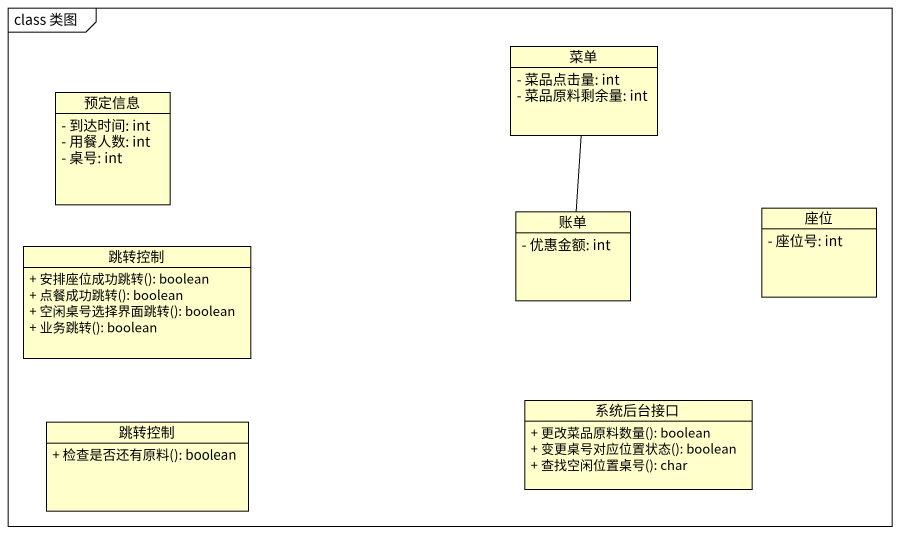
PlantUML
@startuml
mainframe class 类图
hide circle
hide empty members
skinparam classAttributeIconSize 0
class 菜单 {
  - 菜品点击量: int
  - 菜品原料剩余量: int
}
class 预定信息 {
  - 到达时间: int
  - 用餐人数: int
  - 桌号: int
}
class 账单 {
  - 优惠金额: int
}
class 座位 {
  - 座位号: int
}
class 跳转控制 {
  + 安排座位成功跳转(): boolean
  + 点餐成功跳转(): boolean
  + 空闲桌号选择界面跳转(): boolean
  + 业务跳转(): boolean
}
class 系统后台接口 {
  + 更改菜品原料数量(): boolean
  + 变更桌号对应位置状态(): boolean
  + 查找空闲位置桌号(): char
}
class "跳转控制" as 跳转控制_2 {
  + 检查是否还有原料(): boolean
}
菜单 -- 账单
@enduml
